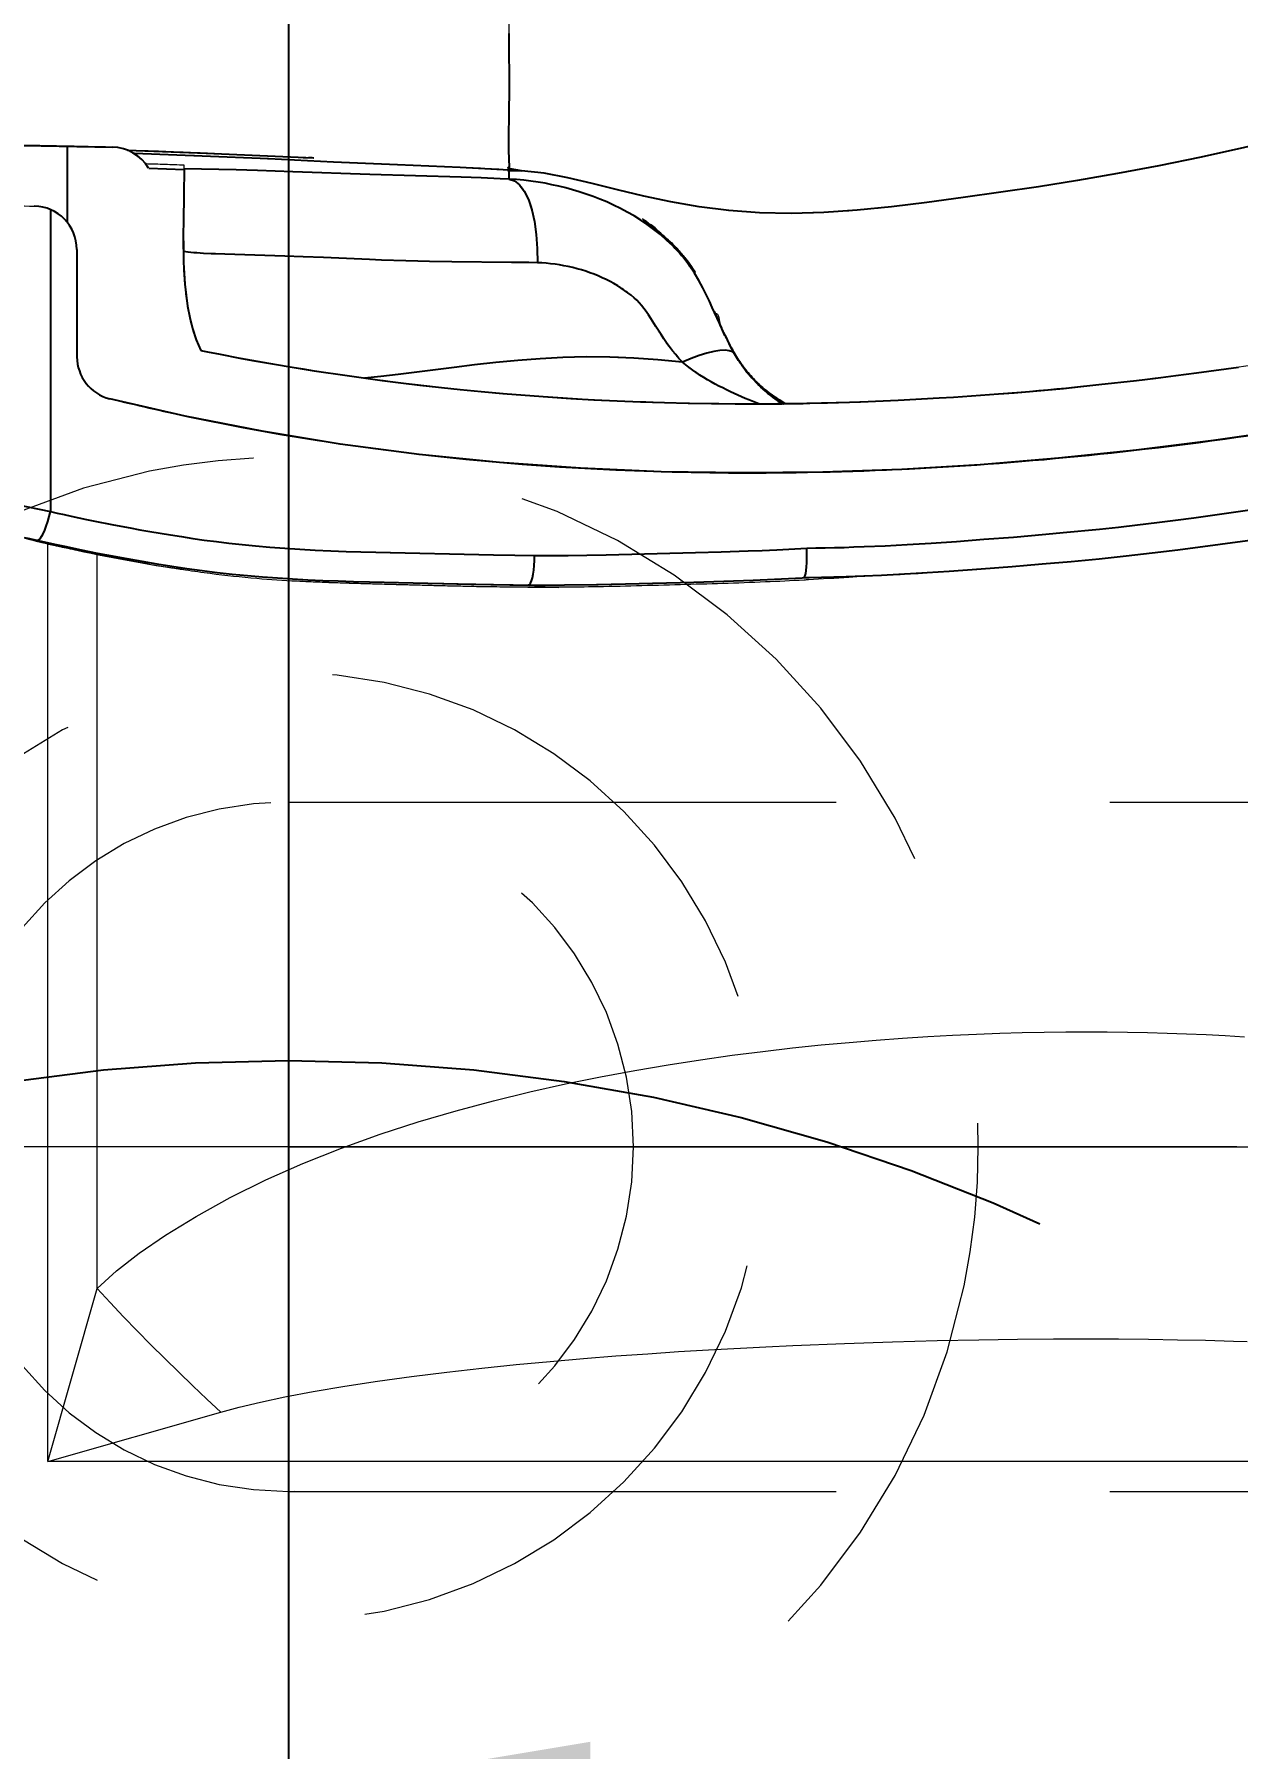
# Model space of a CAD drawing. Header units: inches. Extents: x 133169 to 134399, y -43543 to -42673.
# Drawn here: x 133818.91 to 133832.87, y -42907.29 to -42887.4 of the extents above; entities that cross this region are included whole.
import ezdxf

# ---------------------------------------------------------------- set-up
doc = ezdxf.new("R2010")
doc.units = ezdxf.units.IN
doc.header["$LTSCALE"] = 2
doc.header["$MEASUREMENT"] = 0
doc.header["$PDMODE"] = 3
doc.header["$PDSIZE"] = 0.3125
for name, pattern in [('ACAD_ISO08W100', [36, 24, -3, 6, -3]), ('CENTER', [50.8, 31.75, -6.35, 6.35, -6.35]), ('HIDDEN', [9.525, 6.35, -3.175])]:
    doc.linetypes.add(name, pattern=pattern)
doc.layers.get('0').update_dxf_attribs({"linetype": 'CONTINUOUS'})
doc.layers.get('Defpoints').update_dxf_attribs({"linetype": 'CONTINUOUS'})
doc.layers.add('CAV-COR', color=1, linetype='CONTINUOUS')
doc.layers.add('CL', color=1, linetype='ACAD_ISO08W100')
for name, color, linetype, lineweight in [('dim', 3, 'CONTINUOUS', 15), ('PRODUCT', 1, 'CONTINUOUS', 15), ('WR', 122, 'HIDDEN', 18), ('枕位', 75, 'CONTINUOUS', 15)]:
    doc.layers.add(name, color=color, linetype=linetype, lineweight=lineweight)
doc.styles.get("Standard").update_dxf_attribs({"font": 'txt.shx', "width": 0.67})
doc.dimstyles.new('2.00', dxfattribs={"dimtxt": 4.5, "dimasz": 3.5, "dimexe": 0.666, "dimexo": 0.626, "dimgap": 1, "dimtad": 0, "dimzin": 0, "dimdsep": 46, "dimtxsty": 'Standard', "dimcen": 0.09, "dimclrd": 3, "dimclre": 3, "dimclrt": 7, "dimazin": 0, "dimtfac": 1, "dimtofl": 0, "dimtmove": 0, "dimatfit": 0, "dimfxl": 0, "dimtolj": 1, "dimtzin": 0, "dimarcsym": 0})

# ---------------------------------------------------------------- blocks, each defined once
blk = doc.blocks.new('20160812.091803')
at = {"layer": 'PRODUCT', "linetype": 'ByBlock'}
for p, q in [((-39.125, 17.764), (-42.629, 17.764)), ((-38.389, 17.57), (-39.271, 17.57)), ((-39.588, 17.457), (-40.833, 17.457)), ((-43.509, 11.867), (-43.509, 11.866)), ((-43.001, 4.132), (-43.011, 4.212))]:
    blk.add_line(p, q, dxfattribs=at)
for centre, start, end in [((-39.588, 17.959), 270, 358.9905), ((-40.833, 16.954), 90, 166.0933), ((-38.903, 17.055), 307.6829, 358.6889)]:
    blk.add_arc(centre, 0.502, start, end, dxfattribs=at)
for points, start_tangent, end_tangent in [([(-39.078, 18.412), (-39.086, 17.95)], (-0.014743, -0.999891), (-0.017618, -0.999845)), ([(-43.161, 17.05), (-43.11, 17.312), (-43.065, 17.532), (-43.025, 17.717), (-42.988, 17.875), (-42.953, 18.011), (-42.92, 18.124)], (0.190064, 0.981772), (0.296342, 0.955082)), ([(-42.993, 17.863), (-42.893, 18.217)], (0.228157, 0.973624), (0.326508, 0.945194)), ([(-42.546, 18.155), (-42.574, 18.025), (-42.602, 17.894)], (-0.210574, -0.977578), (-0.206785, -0.978386)), ([(-42.963, 17.913), (-42.979, 17.843)], (-0.226458, -0.974021), (-0.222583, -0.974914)), ([(-42.963, 17.913), (-42.921, 17.866)], (-0.138888, -0.990308), (0.870259, -0.492595)), ([(-42.926, 18.066), (-42.963, 17.913)], (-0.233358, -0.972391), (-0.226503, -0.97401)), ([(-38.386, 17.764), (-38.38, 18.086)], (0.018708, 0.999825), (0.016755, 0.99986)), ([(-43.308, 16.198), (-43.284, 16.368), (-43.027, 17.708)], (0.135108, 0.990831), (0.21553, 0.976497)), ([(-42.979, 17.843), (-43.018, 17.668), (-43.076, 17.394)], (-0.222583, -0.974914), (-0.200302, -0.979734)), ([(-43.027, 17.708), (-42.993, 17.863)], (0.21553, 0.976497), (0.228157, 0.973624)), ([(-42.921, 17.866), (-42.799, 17.812)], (0.870259, -0.492595), (0.944175, -0.329445)), ([(-42.799, 17.812), (-42.629, 17.764)], (0.944175, -0.329445), (0.97628, -0.216514)), ([(-42.629, 17.764), (-42.684, 17.521), (-42.741, 17.249)], (-0.22473, -0.974421), (-0.199218, -0.979955)), ([(-42.614, 17.84), (-42.629, 17.764)], (-0.204885, -0.978786), (-0.201908, -0.979404)), ([(-42.602, 17.894), (-42.614, 17.84)], (-0.206785, -0.978386), (-0.204885, -0.978786)), ([(-38.389, 17.57), (-38.388, 17.667), (-38.386, 17.764)], (0.019857, 0.999803), (0.018708, 0.999825)), ([(-38.392, 17.459), (-38.389, 17.57)], (0.020504, 0.99979), (0.019857, 0.999803)), ([(-43.076, 17.394), (-43.136, 17.088)], (-0.200302, -0.979734), (-0.186704, -0.982416)), ([(-38.401, 17.043), (-38.394, 17.367)], (0.022881, 0.999738), (0.021041, 0.999779)), ([(-38.394, 17.367), (-38.392, 17.459)], (0.021041, 0.999779), (0.020504, 0.99979)), ([(-42.741, 17.249), (-42.8, 16.946)], (-0.199218, -0.979955), (-0.185887, -0.982571)), ([(-43.136, 17.088), (-43.198, 16.749), (-43.259, 16.375), (-43.318, 15.962), (-43.369, 15.496), (-43.409, 14.97), (-43.434, 14.425), (-43.448, 13.907), (-43.458, 13.423), (-43.467, 12.978)], (-0.186704, -0.982416), (-0.021685, -0.999765)), ([(-43.31, 16.197), (-43.285, 16.36), (-43.221, 16.735), (-43.161, 17.05)], (0.148179, 0.98896), (0.190064, 0.981772)), ([(-42.8, 16.946), (-42.861, 16.611), (-42.922, 16.243), (-42.979, 15.838), (-43.029, 15.384), (-43.068, 14.87), (-43.093, 14.335), (-43.107, 13.822), (-43.116, 13.341), (-43.125, 12.897)], (-0.185887, -0.982571), (-0.02178, -0.999763)), ([(-41.321, 17.075), (-41.529, 16.168)], (-0.240341, -0.970689), (-0.207497, -0.978236)), ([(-38.611, 16.212), (-38.603, 16.434), (-38.596, 16.657)], (0.035052, 0.999385), (0.03298, 0.999456)), ([(-38.497, 16.207), (-38.481, 16.652)], (0.037446, 0.999299), (0.033955, 0.999423)), ([(-38.44, 16.688), (-38.444, 16.57), (-38.448, 16.452), (-38.453, 16.336)], (-0.035193, -0.999381), (-0.038458, -0.99926)), ([(-38.453, 16.336), (-38.457, 16.222), (-38.462, 16.109), (-38.466, 15.998), (-38.471, 15.888)], (-0.038458, -0.99926), (-0.043112, -0.99907)), ([(-43.439, 14.903), (-43.408, 15.37), (-43.35, 15.909), (-43.31, 16.197)], (0.050855, 0.998706), (0.148179, 0.98896)), ([(-41.529, 16.168), (-42.181, 9.243), (-41.907, 5.064), (-41.117, 0.146)], (-0.207497, -0.978236), (0.187707, -0.982225)), ([(-40.761, 16.018), (-40.321, 16.159), (-39.884, 16.211), (-39.455, 16.222), (-39.032, 16.216), (-38.611, 16.212)], (0.894035, 0.447997), (0.999975, -0.007048)), ([(-39.743, 12.115), (-39.738, 12.416), (-39.735, 12.745), (-39.732, 13.105), (-39.725, 13.502), (-39.712, 13.923), (-39.694, 14.337), (-39.677, 14.715), (-39.665, 15.043), (-39.657, 15.319), (-39.65, 15.549), (-39.644, 15.739), (-39.639, 15.897), (-39.632, 16.028), (-39.624, 16.134), (-39.614, 16.221)], (0.024069, 0.99971), (0.145444, 0.989367)), ([(-38.772, 12.441), (-38.758, 12.767), (-38.746, 13.118), (-38.735, 13.499), (-38.724, 13.914), (-38.709, 14.357), (-38.692, 14.806), (-38.677, 15.23), (-38.666, 15.609), (-38.659, 15.936), (-38.654, 16.212)], (0.047196, 0.998886), (0.019959, 0.999801)), ([(-38.666, 12.436), (-38.632, 13.112), (-38.601, 13.924), (-38.563, 14.736), (-38.524, 15.55), (-38.498, 16.17), (-38.497, 16.207)], (0.063765, 0.997965), (0.037446, 0.999299)), ([(-41.11, 13.904), (-40.761, 16.018)], (0.128842, 0.991665), (0.197002, 0.980403)), ([(-38.471, 15.888), (-38.476, 15.78), (-38.481, 15.672)], (-0.043112, -0.99907), (-0.045551, -0.998962)), ([(-38.481, 15.672), (-38.486, 15.566), (-38.49, 15.462), (-38.495, 15.358)], (-0.045551, -0.998962), (-0.048517, -0.998822)), ([(-38.495, 15.358), (-38.5, 15.255), (-38.505, 15.154), (-38.51, 15.055), (-38.515, 14.96), (-38.52, 14.87), (-38.524, 14.787), (-38.527, 14.723)], (-0.048517, -0.998822), (-0.998826, 0.048439)), ([(-43.504, 12.658), (-43.486, 13.447), (-43.467, 14.135), (-43.445, 14.767), (-43.439, 14.903)], (0.015593, 0.999878), (0.050855, 0.998706)), ([(-43.495, 13.107), (-43.49, 13.314), (-43.485, 13.496), (-43.48, 13.699), (-43.474, 13.916), (-43.468, 14.135), (-43.461, 14.351), (-43.454, 14.562), (-43.445, 14.765), (-43.439, 14.903)], (0.023396, 0.999726), (0.051085, 0.998694)), ([(-40.895, 10.432), (-40.886, 10.52), (-40.835, 11.391), (-40.87, 12.246), (-40.956, 13.068), (-41.049, 13.827), (-41.081, 14.121)], (0.107542, 0.994201), (-0.098155, 0.995171)), ([(-38.961, -6.555), (-39.969, -1.534), (-41.108, 5.158), (-41.36, 8.479), (-41.11, 13.904)], (-0.197955, 0.980211), (0.128842, 0.991665)), ([(-43.505, 12.584), (-43.501, 12.853), (-43.495, 13.107)], (0.014899, 0.999889), (0.023396, 0.999726)), ([(-43.467, 12.978), (-43.475, 12.575), (-43.48, 12.218)], (-0.021685, -0.999765), (-0.009586, -0.999954)), ([(-43.125, 12.897), (-43.134, 12.497), (-43.139, 12.146)], (-0.02178, -0.999763), (-0.009652, -0.999953)), ([(-43.509, 11.866), (-43.51, 12.064), (-43.508, 12.321), (-43.505, 12.584)], (-0.00639, 0.99998), (0.014899, 0.999889)), ([(-43.508, 12.219), (-43.504, 12.658)], (0.003272, 0.999995), (0.015593, 0.999878)), ([(-40.032, 10.196), (-39.781, 10.348), (-39.548, 10.545), (-39.356, 10.763), (-39.199, 10.993), (-39.073, 11.23), (-38.973, 11.469), (-38.896, 11.707), (-38.837, 11.946), (-38.795, 12.189), (-38.772, 12.441)], (0.886004, 0.463677), (0.050043, 0.998747)), ([(-38.772, 12.441), (-38.913, 12.266), (-39.266, 12.148), (-39.743, 12.115)], (-0.098138, -0.995173), (-0.999599, 0.028315)), ([(-38.772, 12.441), (-38.747, 12.441), (-38.722, 12.441), (-38.713, 12.442), (-38.704, 12.442), (-38.693, 12.44), (-38.683, 12.445), (-38.678, 12.451), (-38.674, 12.442), (-38.673, 12.425), (-38.673, 12.397), (-38.673, 12.356), (-38.675, 12.298)], (0.992607, 0.121376), (-0.013443, -0.99991)), ([(-38.675, 12.298), (-38.666, 12.361), (-38.658, 12.406), (-38.652, 12.434), (-38.646, 12.45), (-38.641, 12.455), (-38.637, 12.453), (-38.63, 12.442), (-38.622, 12.436), (-38.605, 12.437), (-38.567, 12.44), (-38.512, 12.443)], (0.141126, 0.989992), (0.998997, 0.044782)), ([(-38.512, 12.443), (-38.497, 12.444), (-38.389, 12.444), (-38.25, 12.443), (-38.09, 12.441), (-37.919, 12.44), (-37.57, 12.44), (-37.208, 12.442), (-36.421, 12.441), (-35.563, 12.441), (-34.61, 12.441), (-33.576, 12.441), (-32.624, 12.441)], (0.998997, 0.044782), (0.999999, -0.001025)), ([(-43.507, 11.836), (-43.508, 12.219)], (-0.010021, 0.99995), (0.003272, 0.999995)), ([(-43.48, 12.218), (-43.491, 12.123), (-43.5, 12.026), (-43.506, 11.928), (-43.507, 11.906)], (-0.106198, -0.994345), (-0.072766, -0.997349)), ([(-43.48, 12.218), (-43.481, 11.924), (-43.477, 11.604), (-43.47, 11.257)], (-0.009619, -0.999954), (0.022735, -0.999742)), ([(-43.48, 12.218), (-43.434, 12.183), (-43.309, 12.157), (-43.139, 12.146)], (0.045477, -0.998965), (0.999957, -0.009264)), ([(-43.139, 12.146), (-43.139, 11.857)], (-0.009719, -0.999953), (0.005633, -0.999984)), ([(-39.037, 10.565), (-39.012, 10.687), (-38.887, 11.224), (-38.757, 11.76), (-38.675, 12.298)], (0.192839, 0.98123), (0.074196, 0.997244)), ([(-40.895, 10.433), (-40.764, 10.547), (-40.625, 10.649), (-40.482, 10.741), (-40.346, 10.827), (-40.238, 10.906), (-40.15, 10.993), (-40.063, 11.102), (-39.985, 11.226), (-39.916, 11.361), (-39.858, 11.505), (-39.812, 11.654), (-39.777, 11.807), (-39.754, 11.961), (-39.743, 12.115)], (0.716663, 0.69742), (0.023632, 0.999721)), ([(-43.507, 11.906), (-43.509, 11.882), (-43.509, 11.867)], (-0.072766, -0.997349), (0.004638, -0.999989)), ([(-43.504, 11.474), (-43.509, 11.867)], (-0.017404, 0.999849), (-0.00617, 0.999981)), ([(-43.139, 11.857), (-43.136, 11.542), (-43.129, 11.199), (-43.12, 10.825), (-43.11, 10.421), (-43.098, 9.984), (-43.08, 9.506), (-43.053, 8.987)], (0.005633, -0.999984), (0.057784, -0.998329)), ([(-43.447, 9.468), (-43.479, 10.456), (-43.504, 11.474)], (-0.043099, 0.999071), (-0.017404, 0.999849)), ([(-43.47, 11.257), (-43.461, 10.881), (-43.452, 10.475), (-43.44, 10.033), (-43.422, 9.548), (-43.395, 9.024)], (0.022735, -0.999742), (0.056877, -0.998381)), ([(-39.488, 10.582), (-39.593, 10.48), (-39.697, 10.394), (-39.788, 10.328), (-39.846, 10.291), (-39.768, 10.344), (-39.692, 10.403), (-39.601, 10.482), (-39.498, 10.581), (-39.384, 10.706), (-39.293, 10.817), (-39.247, 10.878)], (-0.694773, -0.719229), (0.807953, -0.589247)), ([(-39.488, 10.582), (-39.593, 10.48), (-39.697, 10.394), (-39.788, 10.328), (-39.846, 10.291)], (-0.694773, -0.719229), (-0.878046, -0.478577)), ([(-39.044, 10.527), (-39.037, 10.565)], (0.188558, 0.982062), (0.192839, 0.98123)), ([(-40.988, 10.313), (-40.895, 10.432)], (0.58318, 0.812343), (0.639858, 0.768493)), ([(-40.798, 9.828), (-40.758, 9.936), (-40.792, 10.147), (-40.895, 10.433)], (0.829163, 0.559006), (-0.396977, 0.917829)), ([(-37.101, -0.59), (-37.278, -0.068), (-37.45, 0.453), (-37.775, 1.501), (-38.073, 2.559), (-38.339, 3.625), (-38.575, 4.698), (-38.777, 5.778), (-38.943, 6.864), (-39.089, 7.955), (-39.17, 9.049), (-39.107, 10.146), (-39.044, 10.527)], (-0.321101, 0.947045), (0.188558, 0.982062)), ([(-41.379, 9.545), (-41.334, 9.663), (-41.28, 9.789), (-41.219, 9.92), (-41.15, 10.053), (-41.073, 10.185), (-40.988, 10.313)], (0.354031, 0.935234), (0.58318, 0.812343)), ([(-40.642, 9.911), (-40.464, 9.995), (-40.262, 10.085), (-40.032, 10.196)], (0.896168, 0.443715), (0.886004, 0.463677)), ([(-40.474, 9.988), (-40.622, 9.919), (-40.774, 9.838), (-40.926, 9.742), (-41.07, 9.624)], (-0.911406, -0.411508), (-0.732465, -0.680805)), ([(-40.332, 10.052), (-40.474, 9.988)], (0.404447, -0.914561), (-0.911406, -0.411508)), ([(-41.378, 9.272), (-41.322, 9.356), (-41.258, 9.44), (-41.185, 9.524), (-41.104, 9.605), (-41.013, 9.683), (-40.913, 9.756)], (0.529478, 0.848324), (0.829015, 0.559227)), ([(-40.913, 9.756), (-40.798, 9.828)], (0.829015, 0.559227), (0.866424, 0.499309)), ([(-40.798, 9.828), (-40.642, 9.911)], (0.866461, 0.499244), (0.896168, 0.443715)), ([(-41.07, 9.624), (-41.2, 9.486)], (-0.732465, -0.680805), (-0.636512, -0.771267)), ([(-43.425, 9.021), (-43.447, 9.468)], (-0.055846, 0.998439), (-0.043099, 0.999071)), ([(-41.2, 9.486), (-41.312, 9.331)], (-0.636512, -0.771267), (-0.531972, -0.846762)), ([(-43.422, 8.969), (-43.425, 9.021)], (-0.056969, 0.998376), (-0.055846, 0.998439)), ([(-43.394, 8.502), (-43.422, 8.969)], (-0.063542, 0.997979), (-0.056969, 0.998376)), ([(-43.395, 9.023), (-43.348, 9.002), (-43.224, 8.99), (-43.053, 8.989)], (0.055443, -0.998462), (0.999591, 0.028608)), ([(-43.395, 9.02), (-43.39, 8.691)], (0.002305, -0.999997), (0.02482, -0.999692)), ([(-43.053, 8.987), (-43.049, 8.668), (-43.037, 8.325)], (0.001381, -0.999999), (0.039788, -0.999208)), ([(-43.39, 8.691), (-43.378, 8.338)], (0.02482, -0.999692), (0.039621, -0.999215)), ([(-43.37, 8.133), (-43.394, 8.502)], (-0.066197, 0.997807), (-0.063542, 0.997979)), ([(-43.378, 8.338), (-43.361, 7.958), (-43.337, 7.542), (-43.305, 7.082), (-43.265, 6.564), (-43.214, 5.973), (-43.148, 5.314), (-43.067, 4.633), (-43.011, 4.212)], (0.039621, -0.999215), (0.133463, -0.991054)), ([(-43.037, 8.325), (-43.02, 7.954), (-42.996, 7.549), (-42.965, 7.099), (-42.925, 6.593), (-42.874, 6.016), (-42.81, 5.374), (-42.729, 4.712)], (0.039788, -0.999208), (0.128965, -0.991649)), ([(-42.729, 4.712), (-42.645, 4.092)], (0.128965, -0.991649), (0.138635, -0.990344)), ([(-43.003, 4.146), (-42.982, 3.998)], (0.134252, -0.990947), (0.135771, -0.99074)), ([(-42.317, 0.141), (-42.469, 0.893), (-42.613, 1.614), (-42.739, 2.321), (-42.848, 3.036), (-42.942, 3.706), (-43.003, 4.146)], (-0.19005, 0.981774), (-0.133926, 0.990991)), ([(-42.645, 4.092), (-42.568, 3.548)], (0.138635, -0.990344), (0.143696, -0.989622))]:
    blk.add_spline(points, degree=3, dxfattribs=dict(at, start_tangent=start_tangent, end_tangent=end_tangent))
blk = doc.blocks.new('20160224.151412')
at = {"layer": 'WR', "linetype": 'CENTER', "ltscale": 10}
for p, q in [((0, -11), (0, 11)), ((-11, 0), (11, 0))]:
    blk.add_line(p, q, dxfattribs=at)
at = {"layer": 'WR', "linetype": 'HIDDEN', "ltscale": 0.5}
for radius in [8, 5.5, 4]:
    blk.add_circle((0, 0), radius, dxfattribs=at)
blk = doc.blocks.new('*D34831')
at = {"layer": 'Defpoints', "color": 0}
for p in [(133821.864, -42902.843), (133821.864, -42907.794), (133896.864, -42909.691)]:
    blk.add_point(p, dxfattribs=at)
at = {"layer": 'dim', "color": 3, "linetype": 'ByBlock', "lineweight": -2}
for p, q in [((133821.864, -42903.469), (133821.864, -42908.46)), ((133896.864, -42909.065), (133896.864, -42907.128)), ((133825.364, -42907.794), (133855.549, -42907.794)), ((133893.364, -42907.794), (133868.604, -42907.794))]:
    blk.add_line(p, q, dxfattribs=at)
at = {"layer": 'dim', "color": 3, "linetype": 'ByBlock'}
for points in [[(133825.364, -42907.211), (133825.364, -42908.377), (133821.864, -42907.794)], [(133893.364, -42908.377), (133893.364, -42907.211), (133896.864, -42907.794)]]:
    blk.add_solid(points, dxfattribs=at)
at = {"layer": 'dim', "color": 7, "linetype": 'ByBlock', "insert": (133862.076, -42907.794), "char_height": 4.5, "attachment_point": 5}
blk.add_mtext('\\A1;75.00', dxfattribs=at)

msp = doc.modelspace()

# ---------------------------------------------------------------- linework, layer by layer
at = {"color": 8, "linetype": 'HIDDEN'}
msp.add_circle((133821.864, -42920.306), 21, dxfattribs=at)
at = {"layer": 'CAV-COR', "linetype": 'ByBlock'}
for p, q in [((133824.425, -42888.093), (133824.422, -42887.389)), ((133824.424, -42888.251), (133824.425, -42888.093)), ((133824.42, -42888.66), (133824.424, -42888.251)), ((133818.58, -42888.683), (133819.82, -42888.706)), ((133819.294, -42888.695), (133819.294, -42889.577)), ((133819.994, -42888.742), (133820.907, -42888.776)), ((133820.907, -42888.776), (133822.154, -42888.833)), ((133822.154, -42888.833), (133822.156, -42888.833)), ((133820.241, -42888.951), (133820.652, -42888.966)), ((133821.255, -42888.972), (133820.652, -42888.96)), ((133821.503, -42888.979), (133821.255, -42888.972)), ((133821.914, -42888.993), (133821.503, -42888.979)), ((133822.805, -42889.025), (133821.914, -42888.993)), ((133823.866, -42889.056), (133822.805, -42889.025)), ((133820.651, -42889.094), (133820.65, -42889.127)), ((133824.097, -42889.064), (133823.866, -42889.056)), ((133819.1, -42889.431), (133819.1, -42892.935)), ((133825.968, -42889.54), (133825.973, -42889.544)), ((133825.971, -42889.541), (133825.97, -42889.541)), ((133825.973, -42889.544), (133825.982, -42889.549)), ((133826.101, -42889.661), (133826.025, -42889.605)), ((133819.407, -42889.894), (133819.407, -42891.139)), ((133821.016, -42889.946), (133820.967, -42889.944)), ((133822.034, -42889.979), (133821.821, -42889.971)), ((133824.448, -42890.044), (133823.759, -42890.038)), ((133826.888, -42890.809), (133826.779, -42890.568)), ((133826.802, -42890.616), (133826.863, -42890.753)), ((133826.184, -42890.883), (133826.123, -42890.788)), ((133826.905, -42890.847), (133826.869, -42890.769)), ((133827.009, -42891.055), (133826.982, -42891.005)), ((133827.036, -42891.104), (133827.009, -42891.055)), ((133827.028, -42891.089), (133827.04, -42891.11)), ((133827.092, -42891.192), (133827.105, -42891.213)), ((133822.543, -42891.358), (133822.95, -42891.416)), ((133828.936, -42891.644), (133829.411, -42891.618)), ((133827.592, -42891.683), (133827.564, -42891.666)), ((133827.628, -42891.683), (133827.631, -42891.683)), ((133827.647, -42891.683), (133827.647, -42891.683)), ((133828.117, -42891.674), (133828.499, -42891.662)), ((133828.499, -42891.662), (133828.936, -42891.644)), ((133818.709, -42892.852), (133818.97, -42892.908)), ((133818.97, -42892.908), (133819.1, -42892.935)), ((133832.772, -42892.951), (133833.316, -42892.873)), ((133830.271, -42893.231), (133830.648, -42893.198)), ((133818.825, -42893.242), (133819.008, -42893.284)), ((133819.008, -42893.284), (133819.167, -42893.319)), ((133819.457, -42893.379), (133819.643, -42893.417)), ((133826.585, -42893.412), (133826.88, -42893.404)), ((133826.88, -42893.404), (133827.194, -42893.393)), ((133828.783, -42893.332), (133829.041, -42893.319)), ((133829.041, -42893.319), (133829.316, -42893.302)), ((133829.316, -42893.302), (133829.61, -42893.282)), ((133829.61, -42893.282), (133829.927, -42893.258)), ((133829.927, -42893.258), (133830.271, -42893.231)), ((133824.239, -42893.437), (133824.489, -42893.441)), ((133824.489, -42893.441), (133824.718, -42893.445)), ((133825.322, -42893.441), (133825.547, -42893.437)), ((133825.547, -42893.437), (133826.585, -42893.412)), ((133824.43, -42893.785), (133824.663, -42893.788)), ((133824.646, -42893.786), (133824.663, -42893.788)), ((133827.583, -42893.716), (133827.902, -42893.699)), ((133827.869, -42893.7), (133827.902, -42893.699))]:
    msp.add_line(p, q, dxfattribs=at)
for points in [[(133837.454, -42887.407), (133836.841, -42887.614), (133836.246, -42887.809), (133835.664, -42887.99), (133835.094, -42888.159), (133834.539, -42888.316), (133833.996, -42888.46), (133833.467, -42888.591), (133832.951, -42888.712), (133832.448, -42888.822), (133831.958, -42888.923), (133831.481, -42889.014), (133831.016, -42889.094), (133830.562, -42889.166)], [(133822.385, -42888.881), (133821.629, -42888.844), (133820.859, -42888.81), (133820.074, -42888.782)], [(133824.566, -42888.981), (133824.5, -42888.971), (133824.454, -42888.963), (133824.425, -42888.956), (133824.411, -42888.95), (133824.409, -42888.944), (133824.415, -42888.94), (133824.423, -42888.935), (133824.427, -42888.931), (133824.428, -42888.922), (133824.427, -42888.906), (133824.424, -42888.877), (133824.421, -42888.83), (133824.42, -42888.758), (133824.42, -42888.66)], [(133820.652, -42888.96), (133820.651, -42888.965), (133820.651, -42888.976), (133820.652, -42888.993), (133820.652, -42889.013), (133820.651, -42889.037), (133820.651, -42889.094)], [(133824.566, -42888.981), (133823.852, -42888.942), (133823.126, -42888.914), (133822.385, -42888.881)], [(133824.423, -42889.066), (133824.423, -42889.055), (133824.423, -42889.049), (133824.423, -42889.043), (133824.423, -42889.038), (133824.423, -42889.033), (133824.423, -42889.028), (133824.423, -42889.024), (133824.422, -42889.02), (133824.422, -42889.016), (133824.422, -42889.012), (133824.423, -42889.008), (133824.424, -42889.004), (133824.424, -42889), (133824.424, -42888.996), (133824.422, -42888.992), (133824.419, -42888.989), (133824.415, -42888.986), (133824.413, -42888.983), (133824.417, -42888.981), (133824.429, -42888.979), (133824.45, -42888.978), (133824.481, -42888.979), (133824.52, -42888.979), (133824.566, -42888.981)], [(133830.562, -42889.166), (133829.689, -42889.293), (133829.268, -42889.35), (133828.859, -42889.4), (133828.46, -42889.44), (133828.072, -42889.467), (133827.693, -42889.477), (133827.326, -42889.469), (133826.97, -42889.443), (133826.627, -42889.4), (133826.299, -42889.342), (133825.983, -42889.275), (133825.679, -42889.202), (133825.385, -42889.129), (133825.101, -42889.062), (133824.828, -42889.011), (133824.566, -42888.981)], [(133820.65, -42889.127), (133820.65, -42889.199), (133820.649, -42889.238)], [(133824.423, -42889.078), (133824.318, -42889.073), (133824.097, -42889.064)], [(133824.423, -42889.078), (133824.424, -42889.072), (133824.423, -42889.066)], [(133824.423, -42889.078), (133824.485, -42889.098), (133824.544, -42889.145), (133824.598, -42889.219), (133824.645, -42889.316), (133824.685, -42889.435), (133824.716, -42889.571), (133824.737, -42889.722), (133824.748, -42889.883), (133824.749, -42890.049)], [(133826.025, -42889.605), (133825.949, -42889.553), (133825.871, -42889.505), (133825.792, -42889.46), (133825.713, -42889.418), (133825.634, -42889.379), (133825.554, -42889.343), (133825.475, -42889.309), (133825.395, -42889.279), (133825.315, -42889.251), (133825.236, -42889.225), (133825.157, -42889.201), (133825.078, -42889.18), (133824.998, -42889.16), (133824.918, -42889.143), (133824.838, -42889.127), (133824.757, -42889.113), (133824.675, -42889.101), (133824.592, -42889.091), (133824.508, -42889.083), (133824.423, -42889.078)], [(133820.647, -42889.365), (133820.645, -42889.46), (133820.644, -42889.509)], [(133820.649, -42889.238), (133820.648, -42889.321), (133820.647, -42889.365)], [(133820.644, -42889.509), (133820.643, -42889.615), (133820.642, -42889.671), (133820.642, -42889.729)], [(133825.982, -42889.549), (133825.993, -42889.558), (133826.001, -42889.564), (133826.01, -42889.57), (133826.02, -42889.578), (133826.031, -42889.586), (133826.043, -42889.596), (133826.057, -42889.606), (133826.071, -42889.618), (133826.087, -42889.63), (133826.104, -42889.644), (133826.121, -42889.658), (133826.139, -42889.674), (133826.158, -42889.69), (133826.178, -42889.707)], [(133820.642, -42889.729), (133820.643, -42889.854), (133820.643, -42889.92)], [(133826.319, -42889.853), (133826.249, -42889.785), (133826.176, -42889.721), (133826.101, -42889.661)], [(133826.178, -42889.707), (133826.201, -42889.728), (133826.223, -42889.748), (133826.245, -42889.768), (133826.265, -42889.787), (133826.285, -42889.806), (133826.304, -42889.825), (133826.322, -42889.843), (133826.339, -42889.86), (133826.355, -42889.878), (133826.371, -42889.894), (133826.386, -42889.911), (133826.4, -42889.927), (133826.414, -42889.942), (133826.427, -42889.957), (133826.439, -42889.971), (133826.451, -42889.986), (133826.462, -42889.999), (133826.473, -42890.013), (133826.483, -42890.026), (133826.493, -42890.038), (133826.502, -42890.051), (133826.511, -42890.062), (133826.519, -42890.073), (133826.527, -42890.084), (133826.534, -42890.094), (133826.541, -42890.104), (133826.547, -42890.113), (133826.553, -42890.122), (133826.559, -42890.13), (133826.563, -42890.137), (133826.568, -42890.144), (133826.572, -42890.15)], [(133820.643, -42889.92), (133820.646, -42890.045), (133820.652, -42890.171), (133820.661, -42890.299), (133820.674, -42890.426), (133820.692, -42890.553), (133820.716, -42890.683), (133820.75, -42890.813), (133820.792, -42890.942), (133820.846, -42891.067)], [(133820.967, -42889.944), (133820.877, -42889.94), (133820.837, -42889.938), (133820.799, -42889.935), (133820.763, -42889.933), (133820.73, -42889.93), (133820.699, -42889.927), (133820.67, -42889.923), (133820.643, -42889.92)], [(133821.821, -42889.971), (133821.125, -42889.95), (133821.016, -42889.946)], [(133822.801, -42890.012), (133822.27, -42889.989), (133822.034, -42889.979)], [(133823.223, -42890.027), (133822.941, -42890.018), (133822.801, -42890.012)], [(133823.759, -42890.038), (133823.497, -42890.033), (133823.362, -42890.03), (133823.223, -42890.027)], [(133826.455, -42890.005), (133826.389, -42889.927), (133826.319, -42889.853)], [(133826.779, -42890.568), (133826.745, -42890.494), (133826.709, -42890.418), (133826.668, -42890.338), (133826.623, -42890.255), (133826.572, -42890.17), (133826.516, -42890.086), (133826.455, -42890.005)], [(133824.749, -42890.049), (133824.652, -42890.047), (133824.448, -42890.044)], [(133826.123, -42890.788), (133826.065, -42890.695), (133826.037, -42890.652), (133826.01, -42890.613), (133825.984, -42890.578), (133825.958, -42890.544), (133825.93, -42890.513), (133825.902, -42890.484), (133825.871, -42890.455), (133825.837, -42890.426), (133825.8, -42890.397), (133825.762, -42890.369), (133825.723, -42890.342), (133825.681, -42890.316), (133825.638, -42890.291), (133825.594, -42890.267), (133825.549, -42890.244), (133825.503, -42890.222), (133825.455, -42890.201), (133825.407, -42890.182), (133825.359, -42890.164), (133825.31, -42890.147), (133825.26, -42890.132), (133825.21, -42890.118), (133825.159, -42890.105), (133825.108, -42890.093), (133825.057, -42890.083), (133825.006, -42890.074), (133824.954, -42890.066), (133824.903, -42890.06), (133824.851, -42890.055), (133824.8, -42890.051), (133824.749, -42890.049)], [(133826.572, -42890.15), (133826.578, -42890.159), (133826.58, -42890.163)], [(133840.692, -42890.637), (133837.463, -42891.28), (133836.439, -42891.476), (133835.439, -42891.659), (133834.466, -42891.829), (133833.513, -42891.981), (133832.591, -42892.112), (133831.694, -42892.225), (133830.794, -42892.318), (133829.886, -42892.393), (133828.979, -42892.447), (133828.061, -42892.479), (133827.128, -42892.488), (133826.187, -42892.475), (133825.248, -42892.434), (133824.312, -42892.367), (133823.379, -42892.273), (133822.46, -42892.152), (133821.555, -42892.004), (133820.665, -42891.829), (133819.789, -42891.627)], [(133826.432, -42891.201), (133826.392, -42891.158), (133826.354, -42891.115), (133826.317, -42891.07), (133826.282, -42891.024), (133826.248, -42890.978), (133826.215, -42890.931), (133826.184, -42890.883)], [(133826.929, -42890.897), (133826.926, -42890.891), (133826.898, -42890.831)], [(133826.923, -42890.886), (133826.933, -42890.905), (133826.942, -42890.925), (133826.952, -42890.945), (133826.962, -42890.965), (133826.972, -42890.986), (133826.983, -42891.006)], [(133820.846, -42891.067), (133820.941, -42891.086), (133821.052, -42891.107), (133821.317, -42891.158)], [(133821.317, -42891.158), (133821.469, -42891.186), (133821.63, -42891.214), (133821.976, -42891.272)], [(133826.432, -42891.201), (133826.147, -42891.174), (133825.867, -42891.154), (133825.589, -42891.143), (133825.315, -42891.141), (133825.045, -42891.149), (133824.78, -42891.164), (133824.521, -42891.184), (133824.267, -42891.208), (133824.022, -42891.235), (133823.786, -42891.263)], [(133827.036, -42891.104), (133827.013, -42891.083), (133826.976, -42891.069), (133826.928, -42891.064), (133826.868, -42891.067), (133826.797, -42891.078), (133826.717, -42891.098), (133826.628, -42891.125), (133826.533, -42891.16), (133826.432, -42891.201)], [(133827.319, -42891.685), (133827.281, -42891.671), (133827.242, -42891.656), (133827.201, -42891.639), (133827.16, -42891.622), (133827.118, -42891.604), (133827.075, -42891.586), (133827.032, -42891.566), (133826.988, -42891.546), (133826.944, -42891.524), (133826.9, -42891.502), (133826.855, -42891.48), (133826.811, -42891.456), (133826.767, -42891.431), (133826.723, -42891.406), (133826.679, -42891.379), (133826.636, -42891.352), (133826.593, -42891.323), (133826.552, -42891.294), (133826.511, -42891.264), (133826.471, -42891.233), (133826.432, -42891.201)], [(133826.994, -42891.027), (133827.005, -42891.048), (133827.017, -42891.068)], [(133827.084, -42891.183), (133827.06, -42891.144), (133827.036, -42891.104)], [(133827.053, -42891.131), (133827.065, -42891.151), (133827.078, -42891.172), (133827.108, -42891.219)], [(133827.156, -42891.287), (133827.132, -42891.254), (133827.105, -42891.213)], [(133821.976, -42891.272), (133822.16, -42891.301), (133822.543, -42891.358)], [(133823.786, -42891.263), (133823.134, -42891.344), (133822.935, -42891.367), (133822.743, -42891.387)], [(133822.95, -42891.416), (133823.164, -42891.443), (133823.386, -42891.468), (133823.853, -42891.519)], [(133827.12, -42891.233), (133827.134, -42891.253), (133827.149, -42891.273), (133827.181, -42891.319)], [(133827.164, -42891.293), (133827.18, -42891.313), (133827.196, -42891.332), (133827.213, -42891.352), (133827.23, -42891.371), (133827.248, -42891.39), (133827.265, -42891.408), (133827.284, -42891.427), (133827.302, -42891.445), (133827.321, -42891.463), (133827.341, -42891.481), (133827.361, -42891.498), (133827.381, -42891.515), (133827.402, -42891.532), (133827.423, -42891.549), (133827.444, -42891.565), (133827.466, -42891.581), (133827.488, -42891.597), (133827.511, -42891.612), (133827.534, -42891.627), (133827.557, -42891.641), (133827.58, -42891.656), (133827.604, -42891.67), (133827.628, -42891.683)], [(133827.452, -42891.586), (133827.424, -42891.564), (133827.396, -42891.54), (133827.368, -42891.516), (133827.34, -42891.491), (133827.313, -42891.465), (133827.286, -42891.437), (133827.259, -42891.409), (133827.232, -42891.38), (133827.207, -42891.35), (133827.181, -42891.319)], [(133830.853, -42891.506), (133831.055, -42891.485), (133831.264, -42891.463), (133831.698, -42891.415)], [(133831.698, -42891.415), (133831.924, -42891.388), (133832.156, -42891.358), (133832.394, -42891.327), (133832.881, -42891.262)], [(133823.853, -42891.519), (133824.098, -42891.543), (133824.35, -42891.565), (133824.607, -42891.587), (133824.869, -42891.605), (133825.136, -42891.622), (133825.405, -42891.638), (133825.675, -42891.651), (133825.947, -42891.662), (133826.223, -42891.671), (133826.497, -42891.678), (133826.769, -42891.682), (133827.043, -42891.684), (133827.319, -42891.685)], [(133827.564, -42891.666), (133827.536, -42891.647), (133827.508, -42891.628), (133827.48, -42891.607), (133827.452, -42891.586)], [(133829.411, -42891.618), (133829.577, -42891.608), (133830.098, -42891.571)], [(133830.098, -42891.571), (133830.28, -42891.557), (133830.853, -42891.506)], [(133827.318, -42891.685), (133827.37, -42891.685), (133827.418, -42891.684), (133827.461, -42891.684)], [(133827.461, -42891.684), (133827.498, -42891.684), (133827.528, -42891.684), (133827.553, -42891.684), (133827.572, -42891.684), (133827.585, -42891.684), (133827.592, -42891.683)], [(133827.592, -42891.683), (133827.605, -42891.684), (133827.618, -42891.683), (133827.628, -42891.683)], [(133827.628, -42891.683), (133827.628, -42891.683), (133827.65, -42891.683)], [(133827.65, -42891.683), (133827.674, -42891.682), (133827.711, -42891.682)], [(133827.711, -42891.682), (133827.764, -42891.682), (133827.831, -42891.68), (133827.912, -42891.678), (133828.117, -42891.674)], [(133818.951, -42893.268), (133818.965, -42893.265), (133818.98, -42893.251), (133818.998, -42893.227), (133819.016, -42893.194), (133819.034, -42893.153), (133819.052, -42893.105), (133819.07, -42893.051), (133819.086, -42892.994), (133819.1, -42892.935)], [(133819.1, -42892.935), (133819.178, -42892.953), (133819.259, -42892.971), (133819.343, -42892.989), (133819.521, -42893.027)], [(133831.272, -42893.139), (133831.49, -42893.115), (133831.71, -42893.09), (133831.934, -42893.063), (133832.152, -42893.035), (133832.365, -42893.007), (133832.772, -42892.951)], [(133819.521, -42893.027), (133819.615, -42893.047), (133819.813, -42893.086)], [(133819.813, -42893.086), (133819.918, -42893.106), (133820.026, -42893.126), (133820.138, -42893.147), (133820.253, -42893.167), (133820.372, -42893.187), (133820.494, -42893.207), (133820.621, -42893.227), (133820.751, -42893.247), (133820.886, -42893.266), (133821.026, -42893.285), (133821.171, -42893.302), (133821.323, -42893.319), (133821.48, -42893.335), (133821.646, -42893.349), (133821.819, -42893.362), (133821.994, -42893.373), (133822.172, -42893.383), (133822.352, -42893.391), (133822.53, -42893.398), (133822.703, -42893.404), (133822.874, -42893.408), (133824.239, -42893.437)], [(133830.648, -42893.198), (133830.848, -42893.18), (133831.272, -42893.139)], [(133819.167, -42893.319), (133819.265, -42893.339), (133819.457, -42893.379)], [(133827.194, -42893.393), (133827.358, -42893.386), (133827.527, -42893.378), (133827.877, -42893.359)], [(133827.874, -42893.529), (133827.875, -42893.476), (133827.876, -42893.418), (133827.875, -42893.359)], [(133827.877, -42893.359), (133827.98, -42893.358), (133828.087, -42893.356), (133828.196, -42893.354), (133828.307, -42893.351), (133828.422, -42893.347), (133828.539, -42893.343), (133828.783, -42893.332)], [(133827.902, -42893.699), (133828.33, -42893.689), (133828.743, -42893.672), (133829.143, -42893.651), (133829.528, -42893.627), (133829.899, -42893.6), (133830.258, -42893.572), (133830.605, -42893.543), (133830.94, -42893.514), (133831.265, -42893.483), (133831.579, -42893.45), (133831.883, -42893.415), (133832.178, -42893.379), (133833.162, -42893.248)], [(133819.643, -42893.417), (133819.815, -42893.45), (133819.988, -42893.482), (133820.161, -42893.512), (133820.335, -42893.541), (133820.509, -42893.569), (133820.684, -42893.595), (133820.859, -42893.619), (133821.034, -42893.641), (133821.21, -42893.661), (133821.385, -42893.678), (133821.56, -42893.693), (133821.735, -42893.706), (133821.91, -42893.717), (133822.085, -42893.727), (133822.261, -42893.735), (133822.439, -42893.741), (133822.618, -42893.747), (133822.801, -42893.752)], [(133824.646, -42893.786), (133824.658, -42893.781), (133824.67, -42893.765), (133824.681, -42893.739), (133824.691, -42893.705), (133824.7, -42893.663), (133824.708, -42893.614), (133824.713, -42893.561), (133824.717, -42893.504), (133824.718, -42893.445)], [(133824.718, -42893.445), (133824.811, -42893.445), (133824.907, -42893.445), (133825.007, -42893.445), (133825.108, -42893.444), (133825.322, -42893.441)], [(133827.867, -42893.62), (133827.871, -42893.578), (133827.874, -42893.529)], [(133822.801, -42893.752), (133823.985, -42893.777), (133824.43, -42893.785)], [(133824.663, -42893.788), (133825.065, -42893.787), (133825.456, -42893.781), (133826.565, -42893.755)], [(133826.565, -42893.755), (133826.914, -42893.744), (133827.253, -42893.732), (133827.583, -42893.716)], [(133827.841, -42893.7), (133827.849, -42893.694), (133827.856, -42893.679), (133827.862, -42893.654), (133827.867, -42893.62)], [(133827.844, -42893.7), (133827.851, -42893.7), (133827.869, -42893.7)]]:
    msp.add_lwpolyline(points, dxfattribs=at)
for centre, start, end in [((133819.809, -42889.209), 30.8414, 88.6889), ((133818.905, -42889.894), 0, 88.9905), ((133819.91, -42891.139), 180, 256.0933)]:
    msp.add_arc(centre, 0.502, start, end, dxfattribs=at)
at = {"layer": 'CL', "color": 7, "linetype": 'CENTER', "ltscale": 0.5}
msp.add_line((133821.864, -42720.306), (133821.864, -43120.306), dxfattribs=at)
at = {"layer": 'WR', "linetype": 'HIDDEN', "ltscale": 0.5}
for p, q in [((133821.864, -42896.306), (133916.864, -42896.306)), ((133821.864, -42904.306), (133916.864, -42904.306))]:
    msp.add_line(p, q, dxfattribs=at)
at = {"layer": 'WR', "linetype": 'CENTER', "ltscale": 0.3}
msp.add_line((133821.864, -42900.306), (133916.864, -42900.306), dxfattribs=at)
at = {"layer": '枕位', "linetype": 'ByBlock'}
for p, q in [((133819.069, -42903.96), (133819.069, -42893.297)), ((133819.643, -42901.95), (133819.643, -42893.417)), ((133819.069, -42903.96), (133819.643, -42901.95)), ((133828.87, -42902.57), (133829.389, -42902.556)), ((133829.389, -42902.556), (133829.872, -42902.547)), ((133829.872, -42902.547), (133830.319, -42902.54)), ((133830.319, -42902.54), (133830.735, -42902.536)), ((133830.735, -42902.536), (133831.124, -42902.535)), ((133831.124, -42902.535), (133831.49, -42902.536)), ((133831.49, -42902.536), (133831.839, -42902.539)), ((133831.839, -42902.539), (133832.174, -42902.545)), ((133832.174, -42902.545), (133832.501, -42902.552)), ((133827.713, -42902.613), (133828.312, -42902.589)), ((133828.312, -42902.589), (133828.87, -42902.57)), ((133819.069, -42903.96), (133821.079, -42903.386)), ((133840.502, -42903.96), (133819.069, -42903.96))]:
    msp.add_line(p, q, dxfattribs=at)
for points in [[(133819.643, -42901.95), (133819.868, -42901.746), (133820.132, -42901.54), (133820.436, -42901.331), (133820.79, -42901.115), (133821.185, -42900.896), (133821.599, -42900.689), (133822.029, -42900.499), (133822.479, -42900.322), (133822.927, -42900.161), (133823.368, -42900.017), (133823.807, -42899.889), (133824.239, -42899.773), (133824.662, -42899.67), (133825.077, -42899.578), (133825.483, -42899.495), (133825.88, -42899.421), (133826.266, -42899.355), (133826.643, -42899.297), (133827.008, -42899.245), (133827.363, -42899.2), (133827.708, -42899.16), (133828.042, -42899.125), (133828.366, -42899.095), (133828.681, -42899.069), (133828.985, -42899.046), (133829.28, -42899.028), (133829.566, -42899.012), (133829.844, -42898.999), (133830.113, -42898.989), (133830.375, -42898.982), (133830.63, -42898.976), (133830.879, -42898.973), (133831.122, -42898.972), (133831.361, -42898.973), (133831.595, -42898.976), (133831.827, -42898.981), (133832.055, -42898.987), (133832.281, -42898.995), (133832.506, -42899.005), (133832.73, -42899.017), (133832.954, -42899.031)], [(133819.643, -42901.95), (133819.795, -42902.114), (133819.95, -42902.278), (133820.107, -42902.441), (133820.266, -42902.603), (133820.427, -42902.763), (133820.589, -42902.922), (133820.752, -42903.079), (133820.915, -42903.234), (133821.079, -42903.386)], [(133832.501, -42902.552), (133832.824, -42902.562), (133832.984, -42902.568)], [(133821.079, -42903.386), (133821.29, -42903.328), (133821.537, -42903.269), (133821.821, -42903.209), (133822.149, -42903.147), (133822.514, -42903.084), (133822.895, -42903.026), (133823.289, -42902.971), (133823.699, -42902.921), (133824.106, -42902.875), (133824.504, -42902.834), (133824.899, -42902.797), (133825.285, -42902.764), (133825.661, -42902.734), (133826.029, -42902.708), (133826.387, -42902.684), (133826.734, -42902.663)], [(133826.734, -42902.663), (133827.398, -42902.628), (133827.713, -42902.613)]]:
    msp.add_lwpolyline(points, dxfattribs=at)

# ---------------------------------------------------------------- block references
at = {"layer": 'PRODUCT', "linetype": 'ByBlock', "rotation": 90}
msp.add_blockref('20160812.091803', (133836.864, -42850.306), dxfattribs=at)
at = {"layer": 'WR', "xscale": -1}
msp.add_blockref('20160224.151412', (133821.864, -42900.306), dxfattribs=at)

# ---------------------------------------------------------------- dimensions: what is measured, and where the dimension line sits
at = {"layer": 'dim', "linetype": 'ByBlock'}
dim = msp.add_linear_dim(base=(133821.864, -42907.794), p1=(133896.864, -42909.691), p2=(133821.864, -42902.843), angle=180, dimstyle='2.00', dxfattribs=at)
dim.commit()
dim.dimension.update_dxf_attribs({"geometry": '*D34831', "text_midpoint": (133862.076, -42907.794), "dimtype": 160})

doc.saveas('drawing.dxf')
